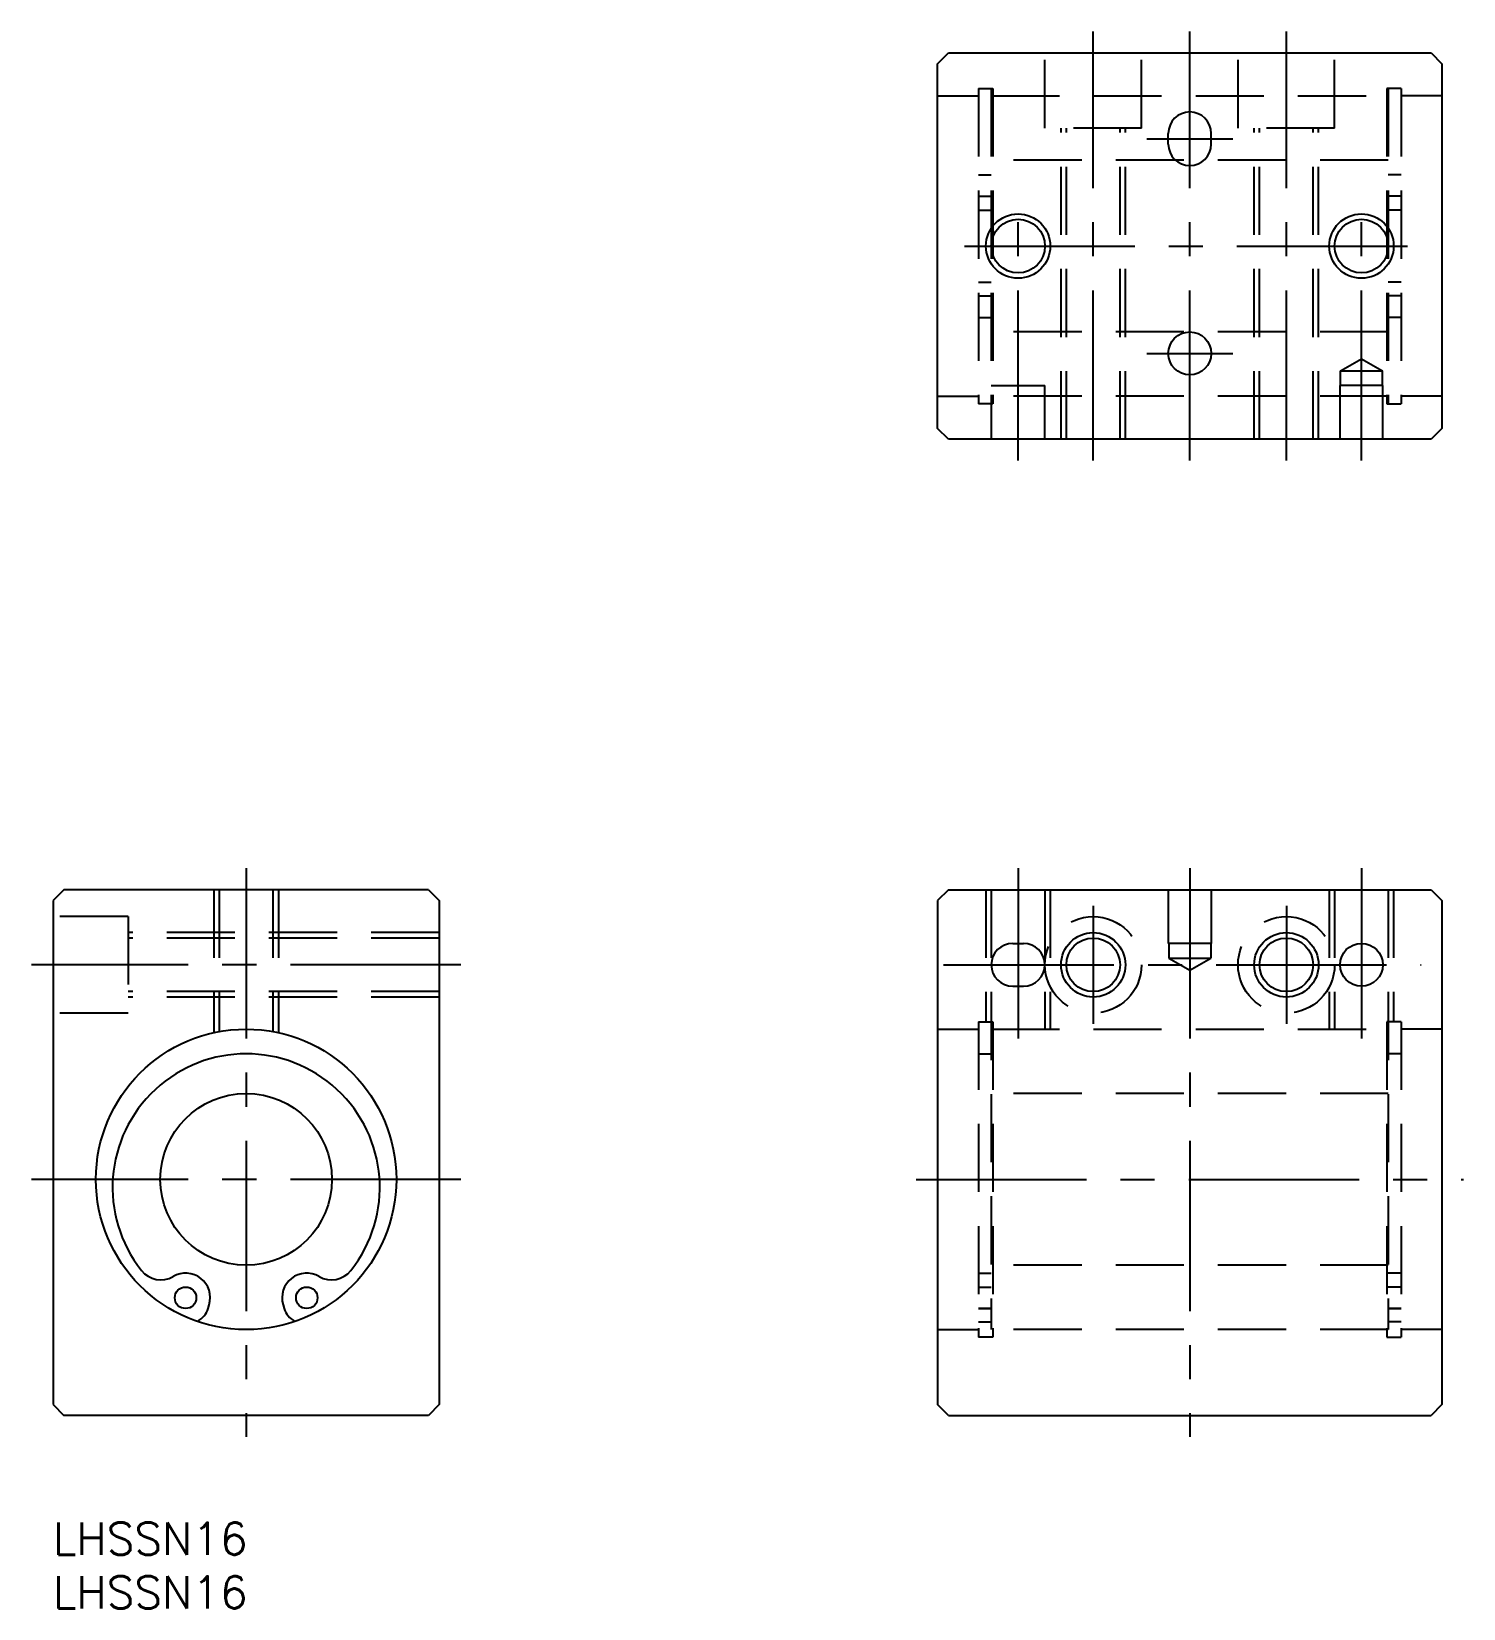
# Model space of a CAD drawing. Extents: x -2 to 131, y -8 to 139.
import ezdxf

# ---------------------------------------------------------------- set-up
doc = ezdxf.new("R2010")
doc.units = 0
doc.header["$LTSCALE"] = 0.5
doc.linetypes.add('CENTER', pattern=[50.8, 31.75, -6.35, 6.35, -6.35])
doc.linetypes.add('DASHED', pattern=[19.05, 12.7, -6.35])
doc.layers.get('0').update_dxf_attribs({"linetype": 'CONTINUOUS'})
for name, color, linetype in [('MSM_CENTER', 1, 'CENTER'), ('MSM_CONTINUOUS', 7, 'CONTINUOUS'), ('MSM_DASHED', 4, 'DASHED'), ('MSM_NARROW', 5, 'CONTINUOUS'), ('MSM_PART_NUMBER', 7, 'CONTINUOUS')]:
    doc.layers.add(name, color=color, linetype=linetype)
doc.styles.get("Standard").update_dxf_attribs({"font": 'txt.shx', "height": 3, "bigfont": 'bigfont.shx'})

# ---------------------------------------------------------------- blocks, each defined once
blk = doc.blocks.new('*U12')
at = {"layer": 'MSM_PART_NUMBER'}
blk.add_text('LHSSN16', height=3, dxfattribs=at).set_placement((0, -3))
blk = doc.blocks.new('*U13')
at = {"layer": 'MSM_PART_NUMBER'}
blk.add_text('LHSSN16', height=3, dxfattribs=at).set_placement((0, -8))

msp = doc.modelspace()

# ---------------------------------------------------------------- linework, layer by layer
msp.add_line((0, 34.5), (0, 34.5))
at = {"layer": 'MSM_CENTER'}
for p, q in [((96.94, 99), (96.94, 139)), ((105.94, 99), (105.94, 139)), ((114.94, 99), (114.94, 139)), ((101.94, 129), (109.94, 129)), ((89.94, 99), (89.94, 124)), ((121.94, 99), (121.94, 124)), ((84.94, 119), (126.94, 119)), ((105.94, 105), (105.94, 113)), ((101.94, 109), (109.94, 109)), ((18, 61), (18, 8)), ((89.94, 61), (89.94, 45)), ((105.94, 61), (105.94, 8)), ((121.94, 61), (121.94, 45)), ((96.94, 57.5), (96.94, 46.5)), ((114.94, 57.5), (114.94, 46.5)), ((38, 52), (-2, 52)), ((83, 52), (127.5, 52)), ((38, 32), (-2, 32)), ((80.44, 32), (131.44, 32))]:
    msp.add_line(p, q, dxfattribs=at)
at = {"layer": 'MSM_CONTINUOUS'}
for p, q in [((82.44, 136), (83.44, 137)), ((83.44, 137), (128.44, 137)), ((128.44, 137), (129.44, 136)), ((82.44, 102), (82.44, 136)), ((129.44, 136), (129.44, 102)), ((103.94, 128.5), (103.94, 129.5)), ((107.94, 128.5), (107.94, 129.5)), ((83.44, 101), (82.44, 102)), ((129.44, 102), (128.44, 101)), ((128.44, 101), (83.44, 101)), ((1, 59), (0, 58)), ((35, 59), (1, 59)), ((35, 59), (36, 58)), ((83.44, 59), (82.44, 58)), ((83.44, 59), (128.44, 59)), ((128.44, 59), (129.44, 58)), ((0, 58), (0, 11)), ((36, 58), (36, 11)), ((82.44, 58), (82.44, 11)), ((129.44, 58), (129.44, 11)), ((89.44, 54), (90.44, 54)), ((89.44, 50), (90.44, 50)), ((14.46, 19.97), (14.56, 20.31)), ((21.44, 20.31), (21.54, 19.97)), ((0, 11), (1, 10)), ((36, 11), (35, 10)), ((83.44, 10), (82.44, 11)), ((129.44, 11), (128.44, 10)), ((35, 10), (1, 10)), ((83.44, 10), (128.44, 10))]:
    msp.add_line(p, q, dxfattribs=at)
for centre, radius in [((89.94, 119), 2.5), ((121.94, 119), 2.5), ((105.94, 109), 2), ((96.94, 52), 2.5), ((114.94, 52), 2.5), ((121.94, 52), 2), ((18, 32), 14), ((18, 32), 8), ((12.35, 20.96), 1), ((23.65, 20.96), 1)]:
    msp.add_circle(centre, radius, dxfattribs=at)
for centre, radius, start, end in [((105.94, 129.5), 2, 0, 180), ((105.94, 128.5), 2, 180, 0), ((89.44, 52), 2, 90, 270), ((90.44, 52), 2, 270, 90), ((18, 31.25), 12.45, 321.589, 218.411), ((10.05, 24.94), 2.3, 218.411, 300.0471), ((12.35, 20.96), 2.3, 343.5829, 120.0471), ((23.65, 20.96), 2.3, 59.9529, 196.4171), ((25.95, 24.94), 2.3, 239.9529, 321.589), ((12.54, 20.54), 2, 297.3274, 343.5829), ((23.46, 20.54), 2, 196.4171, 242.6726)]:
    msp.add_arc(centre, radius, start, end, dxfattribs=at)
at = {"layer": 'MSM_DASHED'}
for p, q in [((92.44, 130), (92.44, 137)), ((101.44, 130), (101.44, 137)), ((110.44, 130), (110.44, 137)), ((119.44, 130), (119.44, 137)), ((82.44, 133), (86.24, 133)), ((86.24, 133.7), (86.24, 104.3)), ((86.24, 133.7), (87.59, 133.7)), ((87.44, 133.7), (87.44, 101)), ((87.44, 133), (124.44, 133)), ((87.59, 133.7), (87.59, 104.3)), ((124.29, 133.7), (124.29, 104.3)), ((125.64, 133.7), (124.29, 133.7)), ((124.44, 133.7), (124.44, 104.3)), ((125.64, 133.7), (125.64, 104.3)), ((129.44, 133), (125.64, 133)), ((101.44, 130), (92.44, 130)), ((93.94, 101), (93.94, 130)), ((94.44, 101), (94.44, 130)), ((99.44, 101), (99.44, 130)), ((99.94, 101), (99.94, 130)), ((119.44, 130), (110.44, 130)), ((111.94, 101), (111.94, 130)), ((112.44, 101), (112.44, 130)), ((117.44, 101), (117.44, 130)), ((117.94, 101), (117.94, 130)), ((124.44, 127), (87.44, 127)), ((86.24, 125.65), (87.44, 125.65)), ((125.64, 125.65), (124.44, 125.65)), ((86.24, 123.65), (87.44, 123.65)), ((125.64, 123.65), (124.44, 123.65)), ((86.24, 122.35), (87.44, 122.35)), ((125.64, 122.35), (124.44, 122.35)), ((86.24, 115.65), (87.44, 115.65)), ((125.64, 115.65), (124.44, 115.65)), ((86.24, 114.35), (87.44, 114.35)), ((125.64, 114.35), (124.44, 114.35)), ((86.24, 112.35), (87.44, 112.35)), ((125.64, 112.35), (124.44, 112.35)), ((124.44, 111), (87.44, 111)), ((119.99, 107.37), (121.94, 108.5)), ((119.99, 106), (119.99, 107.37)), ((119.99, 107.37), (123.89, 107.37)), ((121.94, 108.5), (123.89, 107.37)), ((123.89, 106), (123.89, 107.37)), ((87.44, 106), (92.44, 106)), ((92.44, 101), (92.44, 106)), ((119.94, 101), (119.94, 106)), ((123.94, 106), (119.94, 106)), ((123.94, 101), (123.94, 106)), ((82.44, 105), (86.24, 105)), ((124.44, 105), (87.44, 105)), ((129.44, 105), (125.64, 105)), ((87.59, 104.3), (86.24, 104.3)), ((124.29, 104.3), (125.64, 104.3)), ((15, 59), (15, 45.68)), ((15.5, 59), (15.5, 45.77)), ((20.5, 59), (20.5, 45.77)), ((21, 59), (21, 45.68)), ((86.94, 59), (86.94, 46.7)), ((87.44, 59), (87.44, 18)), ((92.44, 59), (92.44, 46)), ((92.94, 59), (92.94, 46)), ((103.94, 59), (103.94, 54)), ((107.94, 59), (107.94, 54)), ((118.94, 59), (118.94, 46)), ((119.44, 59), (119.44, 46)), ((124.44, 59), (124.44, 18)), ((124.94, 59), (124.94, 46.7)), ((7, 56.5), (0, 56.5)), ((7, 56.5), (7, 47.5)), ((36, 55), (7, 55)), ((36, 54.5), (7, 54.5)), ((107.94, 54), (103.94, 54)), ((103.99, 54), (103.99, 52.63)), ((107.89, 54), (107.89, 52.63)), ((103.99, 52.63), (105.94, 51.5)), ((103.99, 52.63), (107.89, 52.63)), ((105.94, 51.5), (107.89, 52.63)), ((36, 49.5), (7, 49.5)), ((36, 49), (7, 49)), ((7, 47.5), (0, 47.5)), ((82.44, 46), (86.24, 46)), ((86.24, 46.7), (86.24, 17.3)), ((86.24, 46.7), (87.59, 46.7)), ((87.44, 46), (124.44, 46)), ((87.59, 46.7), (87.59, 17.3)), ((125.64, 46.7), (124.29, 46.7)), ((124.29, 46.7), (124.29, 17.3)), ((125.64, 46.7), (125.64, 17.3)), ((129.44, 46), (125.64, 46)), ((86.24, 43.7), (87.44, 43.7)), ((125.64, 43.7), (124.44, 43.7)), ((124.44, 40), (87.44, 40)), ((124.44, 24), (87.44, 24)), ((86.24, 23.26), (87.44, 23.26)), ((125.64, 23.26), (124.44, 23.26)), ((86.24, 21.96), (87.44, 21.96)), ((125.64, 21.96), (124.44, 21.96)), ((86.24, 19.97), (87.44, 19.97)), ((87.44, 19.96), (86.24, 19.96)), ((125.64, 19.97), (124.44, 19.97)), ((124.44, 19.96), (125.64, 19.96)), ((82.44, 18), (86.24, 18)), ((86.24, 18.73), (87.44, 18.73)), ((124.44, 18), (87.44, 18)), ((125.64, 18.73), (124.44, 18.73)), ((129.44, 18), (125.64, 18)), ((87.59, 17.3), (86.24, 17.3)), ((124.29, 17.3), (125.64, 17.3))]:
    msp.add_line(p, q, dxfattribs=at)
for centre in [(96.94, 52), (114.94, 52)]:
    msp.add_circle(centre, 4.5, dxfattribs=at)
at = {"layer": 'MSM_NARROW'}
for centre in [(89.94, 119), (121.94, 119), (96.94, 52), (114.94, 52)]:
    msp.add_circle(centre, 3, dxfattribs=at)

# ---------------------------------------------------------------- block references
at = {"layer": 'MSM_CONTINUOUS'}
for name in ['*U12', '*U13']:
    msp.add_blockref(name, (0, 0), dxfattribs=at)

doc.saveas('drawing.dxf')
